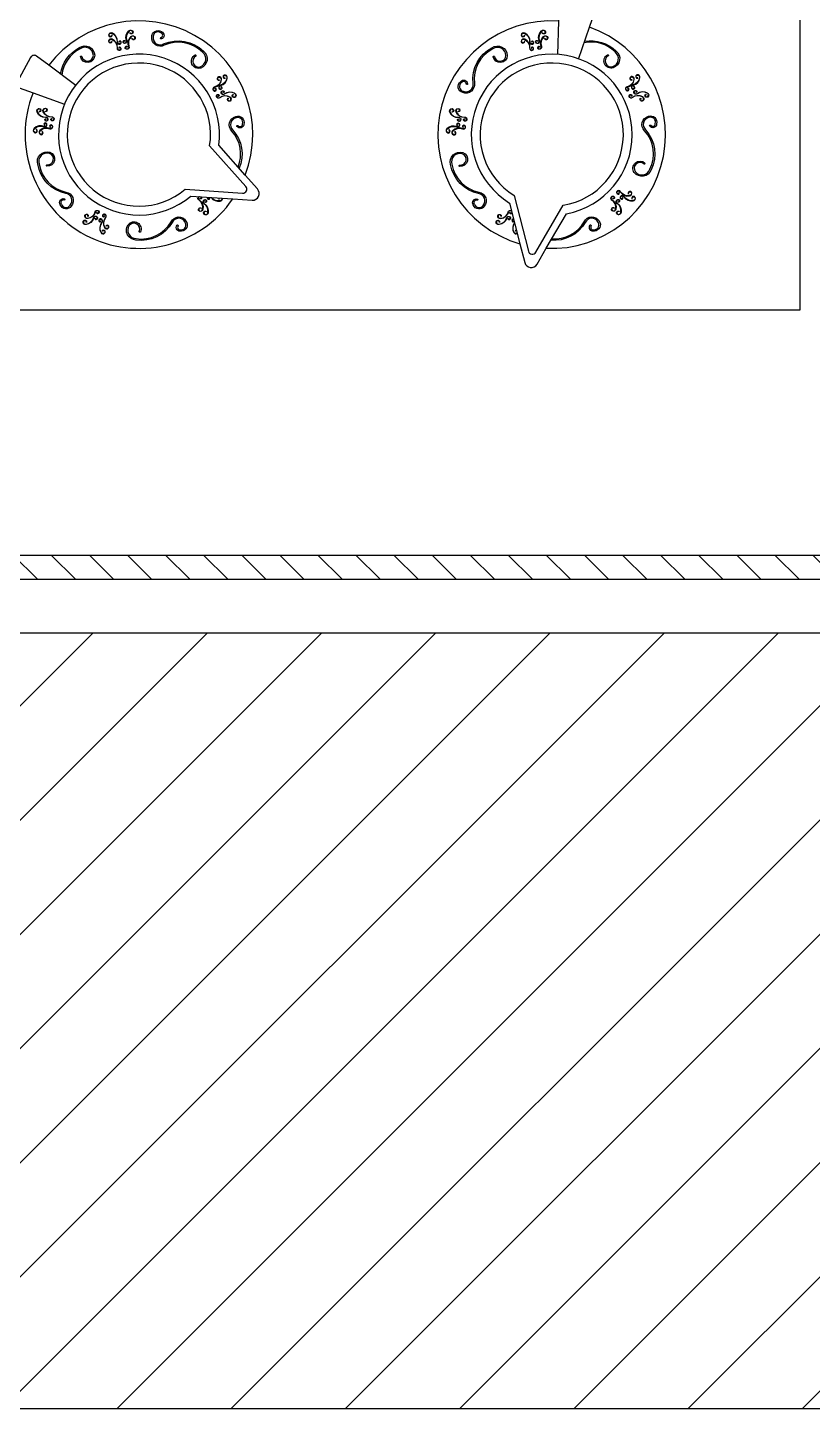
# Model space of a CAD drawing. Header units: millimetres. Extents: x 1999 to 2304, y 1614 to 1800.
# Drawn here: x 2215.874 to 2216.165, y 1624.549 to 1625.062 of the extents above; entities that cross this region are included whole.
import ezdxf

# ---------------------------------------------------------------- set-up
doc = ezdxf.new("R2010")
doc.units = ezdxf.units.MM
doc.header["$LTSCALE"] = 0.03
doc.layers.add('Layout', color=6, linetype='Continuous')
doc.layers.add('PL1', color=1, linetype='Continuous')

# ---------------------------------------------------------------- blocks, each defined once
blk = doc.blocks.new('Café')
at = {"layer": 'Layout', "color": 250}
for p, q in [((0, 0.3), (-0.45, 0.3)), ((0, 0), (0, 0.3)), ((-0.2848, 0.21927), (-0.27313, 0.22351)), ((-0.26895, 0.2166), (-0.27899, 0.20903)), ((-0.08221, 0.20683), (-0.07814, 0.19494)), ((-0.08968, 0.19261), (-0.09007, 0.20502))]:
    blk.add_line(p, q, dxfattribs=at)
for points in [[(-0.07814, 0.19494), (-0.07631, 0.18957, -0.458076), (-0.07746, 0.18761), (-0.08774, 0.18572, -0.458856), (-0.08951, 0.18715), (-0.08968, 0.19261, -0.893597), (-0.10402, 0.27537), (-0.10224, 0.28231, -0.671086), (-0.09766, 0.28295), (-0.0942, 0.27701, -0.86418)], [(-0.27899, 0.20903), (-0.28352, 0.20562, -0.458076), (-0.28574, 0.2061), (-0.29074, 0.21528, -0.458856), (-0.28993, 0.21741), (-0.2848, 0.21927, -0.893597), (-0.21063, 0.25868), (-0.20348, 0.25916, -0.671086), (-0.20144, 0.255), (-0.20601, 0.24987, -0.86418)], [(-0.10615, 0.25743), (-0.10085, 0.27813, -0.671086), (-0.0981, 0.27851), (-0.08794, 0.26105, -5.549536)], [(-0.2454, 0.27079, -0.905033), (-0.24909, 0.26857, -0.596244), (-0.24657, 0.27345, -0.308625), (-0.23356, 0.26719, 0.595841), (-0.22802, 0.26691, 0.611514), (-0.22974, 0.27066, 0.716828), (-0.23136, 0.26846, 0.988856), (-0.23095, 0.26874, -0.742747), (-0.22983, 0.27016, -0.630435), (-0.22843, 0.2672, -0.602096), (-0.23312, 0.26742, 0.308377), (-0.24661, 0.27395, 0.593047), (-0.24951, 0.26829, 0.905033), (-0.24495, 0.271, 0.664169)], [(-0.26505, 0.26734, -0.905033), (-0.26608, 0.26703, -0.596244), (-0.26517, 0.26805, -0.308625), (-0.2624, 0.26575, 0.595841), (-0.26107, 0.26534, 0.611514), (-0.26126, 0.26636, 0.716828), (-0.26178, 0.26592, 0.988856), (-0.26167, 0.26597, -0.742747), (-0.26131, 0.26624, -0.630435), (-0.26115, 0.26544, -0.602096), (-0.26227, 0.26578, 0.308377), (-0.26515, 0.26818, 0.593047), (-0.2662, 0.26698, 0.905033), (-0.26493, 0.26736, 0.664169)], [(-0.25905, 0.27054, 0.905033), (-0.25821, 0.27123, 0.596244), (-0.25957, 0.27104, 0.308625), (-0.2592, 0.26745, -0.595841), (-0.2596, 0.26613, -0.611514), (-0.26034, 0.26685, -0.716828), (-0.25968, 0.26704, -0.988856), (-0.25979, 0.26697, 0.742747), (-0.26021, 0.26683, 0.630435), (-0.25963, 0.26625, 0.602096), (-0.25929, 0.26737, -0.308377), (-0.25969, 0.2711, -0.593047), (-0.25811, 0.2713, -0.905033), (-0.25913, 0.27046, -0.664169)], [(-0.25769, 0.26873, 0.905033), (-0.25685, 0.26941, 0.596244), (-0.25821, 0.26923, 0.308625), (-0.25784, 0.26564, -0.595841), (-0.25824, 0.26431, -0.611514), (-0.25898, 0.26504, -0.716828), (-0.25832, 0.26523, -0.988856), (-0.25843, 0.26516, 0.742747), (-0.25885, 0.26501, 0.630435), (-0.25827, 0.26443, 0.602096), (-0.25793, 0.26556, -0.308377), (-0.25833, 0.26928, -0.593047), (-0.25675, 0.26949, -0.905033), (-0.25777, 0.26864, -0.664169)], [(-0.11165, 0.26739, -0.905033), (-0.11269, 0.26708, -0.596244), (-0.11177, 0.26811, -0.308625), (-0.10901, 0.26579, 0.595841), (-0.10768, 0.26539, 0.611514), (-0.10787, 0.2664, 0.716828), (-0.10839, 0.26597, 0.988856), (-0.10828, 0.26601, -0.742747), (-0.10792, 0.26628, -0.630435), (-0.10776, 0.26548, -0.602096), (-0.10888, 0.26582, 0.308377), (-0.11175, 0.26823, 0.593047), (-0.1128, 0.26704, 0.905033), (-0.11153, 0.26742, 0.664169)], [(-0.27969, 0.24601, -0.905033), (-0.27873, 0.24181, -0.596244), (-0.28258, 0.24572, -0.308625), (-0.27261, 0.25616, 0.595841), (-0.27064, 0.26134, 0.611514), (-0.27473, 0.26086, 0.716828), (-0.27314, 0.25864, 0.988856), (-0.27328, 0.25912, -0.742747), (-0.27429, 0.26062, -0.630435), (-0.27104, 0.26104, -0.602096), (-0.27269, 0.25665, 0.308377), (-0.28307, 0.24583, 0.593047), (-0.27859, 0.24133, 0.905033), (-0.27975, 0.2465, 0.664169)], [(-0.26442, 0.26513, -0.905033), (-0.26545, 0.26482, -0.596244), (-0.26454, 0.26585, -0.308625), (-0.26177, 0.26354, 0.595841), (-0.26044, 0.26314, 0.611514), (-0.26063, 0.26415, 0.716828), (-0.26116, 0.26372, 0.988856), (-0.26104, 0.26376, -0.742747), (-0.26069, 0.26404, -0.630435), (-0.26052, 0.26323, -0.602096), (-0.26165, 0.26357, 0.308377), (-0.26452, 0.26597, 0.593047), (-0.26557, 0.26478, 0.905033), (-0.2643, 0.26516, 0.664169)], [(-0.22059, 0.26345, -0.905033), (-0.2212, 0.26434, -0.596244), (-0.21994, 0.26379, -0.308625), (-0.22128, 0.26044, 0.595841), (-0.22125, 0.25905, 0.611514), (-0.22035, 0.25955, 0.716828), (-0.22093, 0.25991, 0.988856), (-0.22085, 0.25981, -0.742747), (-0.22048, 0.25956, -0.630435), (-0.22119, 0.25916, -0.602096), (-0.22121, 0.26033, 0.308377), (-0.21982, 0.26381, 0.593047), (-0.22128, 0.26443, 0.905033), (-0.22053, 0.26334, 0.664169)], [(-0.12635, 0.2461, -0.905033), (-0.1254, 0.2419, -0.596244), (-0.12925, 0.24582, -0.308625), (-0.11925, 0.25623, 0.595841), (-0.11726, 0.26141, 0.611514), (-0.12135, 0.26094, 0.716828), (-0.11976, 0.25872, 0.988856), (-0.11991, 0.2592, -0.742747), (-0.12091, 0.26069, -0.630435), (-0.11766, 0.26111, -0.602096), (-0.11933, 0.25672, 0.308377), (-0.12973, 0.24593, 0.593047), (-0.12526, 0.24142, 0.905033), (-0.12642, 0.2466, 0.664169)], [(-0.06911, 0.26211, -0.905033), (-0.06972, 0.263, -0.596244), (-0.06846, 0.26245, -0.308625), (-0.06981, 0.2591, 0.595841), (-0.06979, 0.25771, 0.611514), (-0.06888, 0.2582, 0.716828), (-0.06946, 0.25857, 0.988856), (-0.06938, 0.25847, -0.742747), (-0.06901, 0.25822, -0.630435), (-0.06972, 0.25782, -0.602096), (-0.06975, 0.25899, 0.308377), (-0.06834, 0.26247, 0.593047), (-0.0698, 0.2631, 0.905033), (-0.06905, 0.262, 0.664169)], [(-0.0672, 0.26338, -0.905033), (-0.06782, 0.26427, -0.596244), (-0.06656, 0.26372, -0.308625), (-0.0679, 0.26037, 0.595841), (-0.06788, 0.25899, 0.611514), (-0.06698, 0.25948, 0.716828), (-0.06755, 0.25984, 0.988856), (-0.06747, 0.25975, -0.742747), (-0.0671, 0.25949, -0.630435), (-0.06782, 0.25909, -0.602096), (-0.06784, 0.26026, 0.308377), (-0.06643, 0.26374, 0.593047), (-0.06789, 0.26437, 0.905033), (-0.06714, 0.26328, 0.664169)], [(-0.22834, 0.25512), (-0.20702, 0.25654, -0.671086), (-0.2058, 0.25404), (-0.21923, 0.23894, -5.549536)], [(-0.06362, 0.2568, 0.905033), (-0.06272, 0.25622, 0.596244), (-0.06331, 0.25746, 0.308625), (-0.06661, 0.256, -0.595841), (-0.068, 0.25598, -0.611514), (-0.06753, 0.2569, -0.716828), (-0.06715, 0.25634, -0.988856), (-0.06725, 0.25641, 0.742747), (-0.06752, 0.25677, 0.630435), (-0.06789, 0.25605, 0.602096), (-0.06672, 0.25606, -0.308377), (-0.06329, 0.25758, -0.593047), (-0.06262, 0.25614, -0.905033), (-0.06373, 0.25686, -0.664169)], [(-0.06231, 0.25865, 0.905033), (-0.06141, 0.25807, 0.596244), (-0.062, 0.25931, 0.308625), (-0.0653, 0.25785, -0.595841), (-0.06669, 0.25783, -0.611514), (-0.06622, 0.25875, -0.716828), (-0.06584, 0.25819, -0.988856), (-0.06594, 0.25826, 0.742747), (-0.06621, 0.25862, 0.630435), (-0.06658, 0.2579, 0.602096), (-0.06541, 0.25791, -0.308377), (-0.06198, 0.25943, -0.593047), (-0.06131, 0.25799, -0.905033), (-0.06242, 0.25871, -0.664169)], [(-0.0579, 0.24574, -0.905033), (-0.06114, 0.24857, -0.596244), (-0.05573, 0.24766, -0.308625), (-0.0577, 0.23336, 0.595841), (-0.05626, 0.228, 0.611514), (-0.05323, 0.2308, 0.716828), (-0.05581, 0.23165, 0.988856), (-0.05541, 0.23135, -0.742747), (-0.05373, 0.23073, -0.630435), (-0.05611, 0.22848, -0.602096), (-0.05734, 0.23301, 0.308377), (-0.05526, 0.24786, 0.593047), (-0.06153, 0.24888, 0.905033), (-0.05756, 0.24537, 0.664169)], [(-0.28368, 0.23295, 0.905033), (-0.28407, 0.23396, 0.596244), (-0.28432, 0.23261, 0.308625), (-0.28079, 0.23185, -0.595841), (-0.27965, 0.23106, -0.611514), (-0.28056, 0.23058, -0.716828), (-0.28054, 0.23126, -0.988856), (-0.28051, 0.23115, 0.742747), (-0.2805, 0.2307, 0.630435), (-0.27977, 0.23107, 0.602096), (-0.28073, 0.23174, -0.308377), (-0.2844, 0.23251, -0.593047), (-0.28411, 0.23408, -0.905033), (-0.28362, 0.23284, -0.664169)], [(-0.28153, 0.23369, 0.905033), (-0.28192, 0.23469, 0.596244), (-0.28217, 0.23334, 0.308625), (-0.27864, 0.23259, -0.595841), (-0.2775, 0.23179, -0.611514), (-0.27842, 0.23132, -0.716828), (-0.2784, 0.232, -0.988856), (-0.27836, 0.23188, 0.742747), (-0.27836, 0.23143, 0.630435), (-0.27763, 0.2318, 0.602096), (-0.27859, 0.23247, -0.308377), (-0.28226, 0.23325, -0.593047), (-0.28196, 0.23481, -0.905033), (-0.28148, 0.23358, -0.664169)], [(-0.13038, 0.23306, 0.905033), (-0.13076, 0.23406, 0.596244), (-0.13102, 0.23271, 0.308625), (-0.12749, 0.23195, -0.595841), (-0.12635, 0.23115, -0.611514), (-0.12727, 0.23068, -0.716828), (-0.12725, 0.23136, -0.988856), (-0.12721, 0.23124, 0.742747), (-0.12721, 0.23079, 0.630435), (-0.12648, 0.23116, 0.602096), (-0.12744, 0.23184, -0.308377), (-0.1311, 0.23262, -0.593047), (-0.1308, 0.23418, -0.905033), (-0.13032, 0.23295, -0.664169)], [(-0.12823, 0.23379, 0.905033), (-0.12862, 0.23479, 0.596244), (-0.12887, 0.23344, 0.308625), (-0.12534, 0.23268, -0.595841), (-0.12421, 0.23188, -0.611514), (-0.12512, 0.23141, -0.716828), (-0.1251, 0.23209, -0.988856), (-0.12506, 0.23197, 0.742747), (-0.12506, 0.23152, 0.630435), (-0.12433, 0.23189, 0.602096), (-0.12529, 0.23256, -0.308377), (-0.12895, 0.23335, -0.593047), (-0.12866, 0.23491, -0.905033), (-0.12817, 0.23367, -0.664169)], [(-0.28248, 0.22625, -0.905033), (-0.28251, 0.22518, -0.596244), (-0.2832, 0.22636, -0.308625), (-0.28015, 0.22828, 0.595841), (-0.27936, 0.22942, 0.611514), (-0.28038, 0.22955, 0.716828), (-0.28013, 0.22892, 0.988856), (-0.28013, 0.22904, -0.742747), (-0.28029, 0.22947, -0.630435), (-0.27947, 0.22937, -0.602096), (-0.28014, 0.22841, 0.308377), (-0.28331, 0.22642, 0.593047), (-0.2825, 0.22505, 0.905033), (-0.28247, 0.22638, 0.664169)], [(-0.28019, 0.22617, -0.905033), (-0.28021, 0.22509, -0.596244), (-0.28091, 0.22627, -0.308625), (-0.27786, 0.2282, 0.595841), (-0.27707, 0.22934, 0.611514), (-0.27809, 0.22947, 0.716828), (-0.27784, 0.22884, 0.988856), (-0.27784, 0.22896, -0.742747), (-0.278, 0.22938, -0.630435), (-0.27718, 0.22929, -0.602096), (-0.27785, 0.22832, 0.308377), (-0.28102, 0.22633, 0.593047), (-0.28021, 0.22497, 0.905033), (-0.28018, 0.22629, 0.664169)], [(-0.1292, 0.22635, -0.905033), (-0.12922, 0.22528, -0.596244), (-0.12992, 0.22646, -0.308625), (-0.12686, 0.22838, 0.595841), (-0.12607, 0.22951, 0.611514), (-0.12709, 0.22965, 0.716828), (-0.12684, 0.22901, 0.988856), (-0.12684, 0.22914, -0.742747), (-0.12699, 0.22956, -0.630435), (-0.12618, 0.22947, -0.602096), (-0.12685, 0.2285, 0.308377), (-0.13003, 0.22652, 0.593047), (-0.12922, 0.22515, 0.905033), (-0.12919, 0.22648, 0.664169)], [(-0.12691, 0.22626, -0.905033), (-0.12693, 0.22519, -0.596244), (-0.12763, 0.22637, -0.308625), (-0.12457, 0.22829, 0.595841), (-0.12378, 0.22942, 0.611514), (-0.1248, 0.22956, 0.716828), (-0.12455, 0.22892, 0.988856), (-0.12455, 0.22905, -0.742747), (-0.1247, 0.22947, -0.630435), (-0.12389, 0.22937, -0.602096), (-0.12456, 0.22841, 0.308377), (-0.12774, 0.22643, 0.593047), (-0.12693, 0.22506, 0.905033), (-0.1269, 0.22639, 0.664169)], [(-0.21235, 0.22138, -0.905033), (-0.2117, 0.22224, -0.596244), (-0.21183, 0.22087, -0.308625), (-0.21543, 0.22111, 0.595841), (-0.21674, 0.22065, 0.611514), (-0.21599, 0.21995, 0.716828), (-0.21582, 0.22061, 0.988856), (-0.21589, 0.2205, -0.742747), (-0.21601, 0.22007, -0.630435), (-0.21662, 0.22063, -0.602096), (-0.21551, 0.22101, 0.308377), (-0.21177, 0.22076, 0.593047), (-0.21163, 0.22234, 0.905033), (-0.21243, 0.22129, 0.664169)], [(-0.21054, 0.21997, -0.905033), (-0.20989, 0.22082, -0.596244), (-0.21002, 0.21946, -0.308625), (-0.21362, 0.21969, 0.595841), (-0.21493, 0.21924, 0.611514), (-0.21418, 0.21853, 0.716828), (-0.21402, 0.21919, 0.988856), (-0.21408, 0.21909, -0.742747), (-0.21421, 0.21866, -0.630435), (-0.21481, 0.21921, -0.602096), (-0.21371, 0.2196, 0.308377), (-0.20997, 0.21935, 0.593047), (-0.20982, 0.22093, 0.905033), (-0.21063, 0.21987, 0.664169)], [(-0.05908, 0.22129, -0.905033), (-0.05842, 0.22215, -0.596244), (-0.05856, 0.22078, -0.308625), (-0.06216, 0.22103, 0.595841), (-0.06347, 0.22058, 0.611514), (-0.06272, 0.21987, 0.716828), (-0.06255, 0.22053, 0.988856), (-0.06262, 0.22042, -0.742747), (-0.06275, 0.21999, -0.630435), (-0.06335, 0.22055, -0.602096), (-0.06224, 0.22093, 0.308377), (-0.0585, 0.22067, 0.593047), (-0.05835, 0.22225, 0.905033), (-0.05916, 0.2212, 0.664169)], [(-0.05728, 0.21987, -0.905033), (-0.05662, 0.22073, -0.596244), (-0.05676, 0.21936, -0.308625), (-0.06036, 0.21961, 0.595841), (-0.06167, 0.21916, 0.611514), (-0.06092, 0.21845, 0.716828), (-0.06075, 0.21911, 0.988856), (-0.06082, 0.219, -0.742747), (-0.06095, 0.21857, -0.630435), (-0.06155, 0.21913, -0.602096), (-0.06044, 0.21951, 0.308377), (-0.0567, 0.21925, 0.593047), (-0.05655, 0.22083, 0.905033), (-0.05736, 0.21978, 0.664169)], [(-0.21568, 0.21451, 0.905033), (-0.21596, 0.21347, 0.596244), (-0.21496, 0.21442, 0.308625), (-0.21737, 0.2171, -0.595841), (-0.21783, 0.21841, -0.611514), (-0.21681, 0.21826, -0.716828), (-0.21722, 0.21772, -0.988856), (-0.21718, 0.21784, 0.742747), (-0.21692, 0.2182, 0.630435), (-0.21773, 0.21833, 0.602096), (-0.21735, 0.21722, -0.308377), (-0.21484, 0.21444, -0.593047), (-0.21599, 0.21335, -0.905033), (-0.21566, 0.21464, -0.664169)], [(-0.21352, 0.21384, 0.905033), (-0.21379, 0.2128, 0.596244), (-0.2128, 0.21375, 0.308625), (-0.21521, 0.21643, -0.595841), (-0.21566, 0.21774, -0.611514), (-0.21464, 0.21759, -0.716828), (-0.21506, 0.21705, -0.988856), (-0.21502, 0.21717, 0.742747), (-0.21476, 0.21754, 0.630435), (-0.21556, 0.21767, 0.602096), (-0.21518, 0.21656, -0.308377), (-0.21267, 0.21377, -0.593047), (-0.21383, 0.21268, -0.905033), (-0.2135, 0.21397, -0.664169)], [(-0.11349, 0.20579, -0.905033), (-0.1092, 0.2054, -0.596244), (-0.11412, 0.20296, -0.308625), (-0.12093, 0.21568, 0.595841), (-0.12524, 0.21918, 0.611514), (-0.12606, 0.21513, 0.716828), (-0.12346, 0.21596, 0.988856), (-0.12396, 0.21597, -0.742747), (-0.12569, 0.21548, -0.630435), (-0.12508, 0.2187, -0.602096), (-0.12143, 0.21576, 0.308377), (-0.11438, 0.20253, 0.593047), (-0.1087, 0.20539, 0.905033), (-0.11399, 0.20589, 0.664169)], [(-0.06243, 0.21443, 0.905033), (-0.06271, 0.21339, 0.596244), (-0.06171, 0.21433, 0.308625), (-0.06412, 0.21703, -0.595841), (-0.06457, 0.21834, -0.611514), (-0.06355, 0.21818, -0.716828), (-0.06396, 0.21764, -0.988856), (-0.06392, 0.21776, 0.742747), (-0.06366, 0.21813, 0.630435), (-0.06447, 0.21826, 0.602096), (-0.06409, 0.21715, -0.308377), (-0.06159, 0.21436, -0.593047), (-0.06275, 0.21327, -0.905033), (-0.06241, 0.21455, -0.664169)], [(-0.06027, 0.21376, 0.905033), (-0.06054, 0.21272, 0.596244), (-0.05955, 0.21366, 0.308625), (-0.06195, 0.21635, -0.595841), (-0.0624, 0.21766, -0.611514), (-0.06138, 0.21751, -0.716828), (-0.0618, 0.21697, -0.988856), (-0.06176, 0.21709, 0.742747), (-0.0615, 0.21745, 0.630435), (-0.0623, 0.21758, 0.602096), (-0.06193, 0.21647, -0.308377), (-0.05942, 0.21368, -0.593047), (-0.06058, 0.2126, -0.905033), (-0.06025, 0.21388, -0.664169)], [(-0.22441, 0.20563, -0.905033), (-0.22273, 0.20959, -0.596244), (-0.2219, 0.20416, -0.308625), (-0.23611, 0.20158, 0.595841), (-0.24075, 0.19854, 0.611514), (-0.23715, 0.19653, 0.716828), (-0.23714, 0.19926, 0.988856), (-0.23731, 0.19878, -0.742747), (-0.23737, 0.19699, -0.630435), (-0.24025, 0.19855, -0.602096), (-0.23633, 0.20113, 0.308377), (-0.22158, 0.20378, 0.593047), (-0.22256, 0.21006, 0.905033), (-0.22465, 0.20519, 0.664169)], [(-0.25557, 0.20018, 0.905033), (-0.25665, 0.20012, 0.596244), (-0.25544, 0.19946, 0.308625), (-0.25363, 0.20259, -0.595841), (-0.25253, 0.20342, -0.611514), (-0.25236, 0.20241, -0.716828), (-0.253, 0.20264, -0.988856), (-0.25287, 0.20263, 0.742747), (-0.25244, 0.2025, 0.630435), (-0.25257, 0.20331, 0.602096), (-0.25351, 0.2026, -0.308377), (-0.25538, 0.19935, -0.593047), (-0.25677, 0.20012, -0.905033), (-0.25545, 0.2002, -0.664169)], [(-0.25554, 0.19791, 0.905033), (-0.25661, 0.19785, 0.596244), (-0.25541, 0.1972, 0.308625), (-0.2536, 0.20032, -0.595841), (-0.25249, 0.20116, -0.611514), (-0.25232, 0.20014, -0.716828), (-0.25296, 0.20037, -0.988856), (-0.25284, 0.20037, 0.742747), (-0.25241, 0.20023, 0.630435), (-0.25254, 0.20104, 0.602096), (-0.25347, 0.20033, -0.308377), (-0.25534, 0.19709, -0.593047), (-0.25674, 0.19785, -0.905033), (-0.25542, 0.19793, -0.664169)], [(-0.2488, 0.19697, -0.905033), (-0.24778, 0.19662, -0.596244), (-0.24912, 0.19632, -0.308625), (-0.25001, 0.19982, 0.595841), (-0.25084, 0.20093, 0.611514), (-0.25129, 0.2, 0.716828), (-0.25061, 0.20004, 0.988856), (-0.25073, 0.20007, -0.742747), (-0.25118, 0.20006, -0.630435), (-0.25083, 0.2008, -0.602096), (-0.25012, 0.19987, 0.308377), (-0.24921, 0.19624, 0.593047), (-0.24766, 0.19659, 0.905033), (-0.24891, 0.19703, 0.664169)], [(-0.24801, 0.19913, -0.905033), (-0.24699, 0.19878, -0.596244), (-0.24833, 0.19848, -0.308625), (-0.24922, 0.20197, 0.595841), (-0.25006, 0.20308, 0.611514), (-0.2505, 0.20215, 0.716828), (-0.24982, 0.20219, 0.988856), (-0.24994, 0.20223, -0.742747), (-0.25039, 0.20221, -0.630435), (-0.25005, 0.20296, -0.602096), (-0.24934, 0.20202, 0.308377), (-0.24842, 0.19839, 0.593047), (-0.24687, 0.19874, 0.905033), (-0.24812, 0.19918, 0.664169)], [(-0.10236, 0.20021, 0.905033), (-0.10344, 0.20015, 0.596244), (-0.10223, 0.19949, 0.308625), (-0.10041, 0.20261, -0.595841), (-0.09931, 0.20344, -0.611514), (-0.09914, 0.20243, -0.716828), (-0.09978, 0.20266, -0.988856), (-0.09965, 0.20265, 0.742747), (-0.09923, 0.20252, 0.630435), (-0.09935, 0.20333, 0.602096), (-0.10029, 0.20262, -0.308377), (-0.10217, 0.19938, -0.593047), (-0.10356, 0.20015, -0.905033), (-0.10224, 0.20022, -0.664169)], [(-0.10233, 0.19794, 0.905033), (-0.10341, 0.19788, 0.596244), (-0.1022, 0.19722, 0.308625), (-0.10039, 0.20034, -0.595841), (-0.09928, 0.20118, -0.611514), (-0.09911, 0.20016, -0.716828), (-0.09975, 0.20039, -0.988856), (-0.09963, 0.20039, 0.742747), (-0.0992, 0.20025, 0.630435), (-0.09932, 0.20106, 0.602096), (-0.10026, 0.20036, -0.308377), (-0.10214, 0.19711, -0.593047), (-0.10353, 0.19788, -0.905033), (-0.10221, 0.19796, -0.664169)], [(-0.09559, 0.19698, -0.905033), (-0.09458, 0.19663, -0.596244), (-0.09592, 0.19633, -0.308625), (-0.0968, 0.19983, 0.595841), (-0.09763, 0.20094, 0.611514), (-0.09807, 0.20001, 0.716828), (-0.09739, 0.20005, 0.988856), (-0.09751, 0.20009, -0.742747), (-0.09796, 0.20007, -0.630435), (-0.09762, 0.20082, -0.602096), (-0.09691, 0.19988, 0.308377), (-0.09601, 0.19625, 0.593047), (-0.09446, 0.19659, 0.905033), (-0.09571, 0.19704, 0.664169)], [(-0.0948, 0.19913, -0.905033), (-0.09378, 0.19878, -0.596244), (-0.09512, 0.19848, -0.308625), (-0.096, 0.20199, 0.595841), (-0.09684, 0.20309, 0.611514), (-0.09728, 0.20216, 0.716828), (-0.0966, 0.20221, 0.988856), (-0.09672, 0.20224, -0.742747), (-0.09717, 0.20223, -0.630435), (-0.09683, 0.20297, -0.602096), (-0.09612, 0.20203, 0.308377), (-0.09521, 0.1984, 0.593047), (-0.09366, 0.19874, 0.905033), (-0.09491, 0.19919, 0.664169)]]:
    blk.add_lwpolyline(points, format="xyb", close=True, dxfattribs=at)
for points in [[(-0.0942, 0.27701), (-0.08674, 0.26418, -5.36791), (-0.10789, 0.26022), (-0.10402, 0.27537)], [(-0.09219, 0.27355, -0.288066), (-0.08016, 0.26716, 0.595841), (-0.07462, 0.26687, 0.611514), (-0.07634, 0.27061, 0.716828), (-0.07796, 0.26842, 0.988856), (-0.07755, 0.2687, -0.742747), (-0.07643, 0.27012, -0.630435), (-0.07504, 0.26715, -0.602096), (-0.07972, 0.26739, 0.293441), (-0.09247, 0.27403, 0.593047)], [(-0.10638, 0.26614, -0.513549), (-0.10694, 0.26689, -0.716828), (-0.10629, 0.26708, -0.988856), (-0.10639, 0.26701, 0.742747), (-0.10682, 0.26687, 0.550675), (-0.10635, 0.26626, 0.602096)], [(-0.10602, 0.26756, -0.292529), (-0.10628, 0.27113, -0.45849), (-0.10499, 0.27159, -0.905033)], [(-0.10502, 0.27146, 0.475099), (-0.10617, 0.27108, 0.28457), (-0.10598, 0.26772, -0.595841)], [(-0.10531, 0.2703, -0.176892), (-0.10573, 0.27049, -0.664169), (-0.10564, 0.27058, 0.905033)], [(-0.10564, 0.27058, 0.186943), (-0.10528, 0.27042, 0.596244)], [(-0.20601, 0.24987), (-0.21587, 0.23878, -5.36791), (-0.22623, 0.25764), (-0.21063, 0.25868)], [(-0.22249, 0.26217, -0.905033), (-0.22311, 0.26306, -0.596244), (-0.22185, 0.26251, -0.308625), (-0.22318, 0.25916, 0.541616), (-0.22327, 0.25784, 0.611514)], [(-0.22305, 0.25786, -0.025838), (-0.22309, 0.25788, -0.602096), (-0.22312, 0.25905, 0.308377), (-0.22172, 0.26253, 0.593047), (-0.22318, 0.26316, 0.905033), (-0.22243, 0.26207, 0.664169), (-0.22249, 0.26217, -0.905033)], [(-0.1071, 0.2633, -0.025838), (-0.10714, 0.26327, -0.602096), (-0.10826, 0.26362, 0.308377), (-0.11113, 0.26603, 0.593047), (-0.11218, 0.26483, 0.905033), (-0.11091, 0.26521, 0.664169), (-0.11103, 0.26519, -0.905033)], [(-0.11103, 0.26519, -0.905033), (-0.11206, 0.26488, -0.596244), (-0.11115, 0.2659, -0.308625), (-0.10838, 0.26359, 0.541616), (-0.10716, 0.2631, 0.611514)], [(-0.10693, 0.26397, 0.171331), (-0.10725, 0.26419, 0.716828), (-0.10777, 0.26376, 0.988856), (-0.10765, 0.2638, -0.742747), (-0.1073, 0.26408, -0.253801), (-0.10698, 0.26378, -0.602096)], [(-0.22237, 0.2579, 0.171331), (-0.22225, 0.25827, 0.716828), (-0.22283, 0.25863, 0.988856), (-0.22275, 0.25853, -0.742747), (-0.22238, 0.25828, -0.253801), (-0.22256, 0.25789, -0.602096)], [(-0.22014, 0.25805, -0.513549), (-0.2196, 0.25882, -0.716828), (-0.21921, 0.25826, -0.988856), (-0.21931, 0.25833, 0.742747), (-0.21958, 0.2587, 0.550675), (-0.22001, 0.25806, 0.602096)], [(-0.21867, 0.25815, -0.292529), (-0.21536, 0.25951, -0.45849), (-0.21452, 0.25842, -0.905033)], [(-0.21465, 0.25842, 0.475099), (-0.21537, 0.25939, 0.28457), (-0.21851, 0.25816, -0.595841)], [(-0.21585, 0.25834, -0.176892), (-0.21579, 0.25879, -0.664169), (-0.21568, 0.25873, 0.905033)], [(-0.21568, 0.25873, 0.186943), (-0.21572, 0.25834, 0.596244)], [(-0.20867, 0.24688, -0.288066), (-0.211, 0.23346, 0.595841), (-0.20955, 0.2281, 0.611514), (-0.20652, 0.2309, 0.716828), (-0.20911, 0.23175, 0.988856), (-0.20871, 0.23145, -0.742747), (-0.20702, 0.23083, -0.630435), (-0.2094, 0.22858, -0.602096), (-0.21064, 0.23311, 0.293441), (-0.2083, 0.2473, 0.593047)], [(-0.27461, 0.21233, 0.240588), (-0.2676, 0.20247, 0.593047), (-0.26193, 0.20534, 0.905033), (-0.26721, 0.20583, 0.664169), (-0.26672, 0.20574, -0.905033)], [(-0.26672, 0.20574, -0.905033), (-0.26243, 0.20536, -0.596244), (-0.26734, 0.2029, -0.246915), (-0.27416, 0.21268, 0.595841)], [(-0.07119, 0.20557, -0.905033), (-0.06949, 0.20953, -0.596244), (-0.06868, 0.2041, -0.246915), (-0.0801, 0.20067, 0.595841)], [(-0.07992, 0.20013, 0.240588), (-0.06836, 0.20372, 0.593047), (-0.06932, 0.21, 0.905033), (-0.07143, 0.20513, 0.664169), (-0.07119, 0.20557, -0.905033)]]:
    blk.add_lwpolyline(points, format="xyb", dxfattribs=at)

msp = doc.modelspace()

# ---------------------------------------------------------------- hatches: boundary and pattern name
at = {"layer": 'Layout'}
h = msp.add_hatch(dxfattribs=at)
h.set_pattern_fill('_USER', color=252, scale=0.01, angle=135, pattern_type=0)
h.set_pattern_definition([(135, (199.529951, 33.26263), (-0.00707106781, -0.00707106781), [])])
h.paths.add_polyline_path([(2215.68226, 1625.33689), (2215.65226, 1625.33689), (2215.65226, 1624.85689), (2216.70226, 1624.85689), (2216.70226, 1625.33689), (2216.67226, 1625.33689), (2216.67226, 1624.86589), (2215.68226, 1624.86589)])
at = {"layer": 'PL1'}
h = msp.add_hatch(dxfattribs=at)
h.set_pattern_fill('_USER', color=251, scale=0.03, angle=45, pattern_type=0)
h.set_pattern_definition([(45, (174.669163, -0.952507), (-0.02121320344, 0.02121320344), [])])
h.paths.add_polyline_path([(2214.02226, 1629.50439), (2214.11226, 1629.50439), (2214.11226, 1631.01089), (2214.02226, 1631.01089)])
h.paths.add_polyline_path([(2218.71426, 1631.08189), (2218.71426, 1631.19189), (2218.08026, 1631.19189), (2218.08026, 1632.20089), (2217.99926, 1632.20089), (2217.99926, 1632.09089), (2214.11226, 1632.09089), (2214.11226, 1632.14089), (2214.02226, 1632.14089), (2214.02226, 1631.95089), (2214.11226, 1631.95089), (2214.11226, 1632.00089), (2216.72926, 1632.00089), (2216.72926, 1630.33089), (2216.88926, 1630.33089), (2216.88926, 1630.44089), (2216.83926, 1630.44089), (2216.83926, 1631.98089), (2217.97926, 1631.98089), (2217.97926, 1630.44089), (2217.52926, 1630.44089), (2217.52926, 1630.33089), (2217.99926, 1630.33089), (2217.99926, 1628.16689), (2214.11226, 1628.16689), (2214.11226, 1628.46439), (2214.02226, 1628.46439), (2214.02226, 1628.07689), (2217.99926, 1628.07689), (2217.99926, 1624.83689), (2215.62226, 1624.83689), (2215.62226, 1624.54889), (2218.15926, 1624.54889), (2218.15926, 1624.80889), (2218.10926, 1624.80889), (2218.10926, 1629.77089), (2218.71426, 1629.77089), (2218.71426, 1629.88089), (2218.25926, 1629.88089), (2218.25926, 1630.03089), (2218.10926, 1630.03089), (2218.10926, 1631.08189)])

# ---------------------------------------------------------------- linework, layer by layer
at = {"layer": 'Layout', "color": 3}
for p, q in [((2215.68226, 1624.86589), (2216.67226, 1624.86589)), ((2215.65226, 1624.85689), (2216.70226, 1624.85689))]:
    msp.add_line(p, q, dxfattribs=at)
at = {"layer": 'PL1'}
msp.add_line((2215.60226, 1624.85689), (2217.97926, 1624.85689), dxfattribs=at)
at = {"layer": 'PL1', "color": 6}
msp.add_lwpolyline([(2217.99926, 1628.07689), (2217.99926, 1624.83689), (2215.62226, 1624.83689), (2215.62226, 1624.54889), (2218.15926, 1624.54889), (2218.15926, 1624.80889), (2218.10926, 1624.80889), (2218.10926, 1629.77089)], dxfattribs=at)

# ---------------------------------------------------------------- block references
at = {"layer": 'Layout', "xscale": -1, "rotation": 180}
msp.add_blockref('Café', (2216.16054, 1625.25689), dxfattribs=at)

doc.saveas('drawing.dxf')
